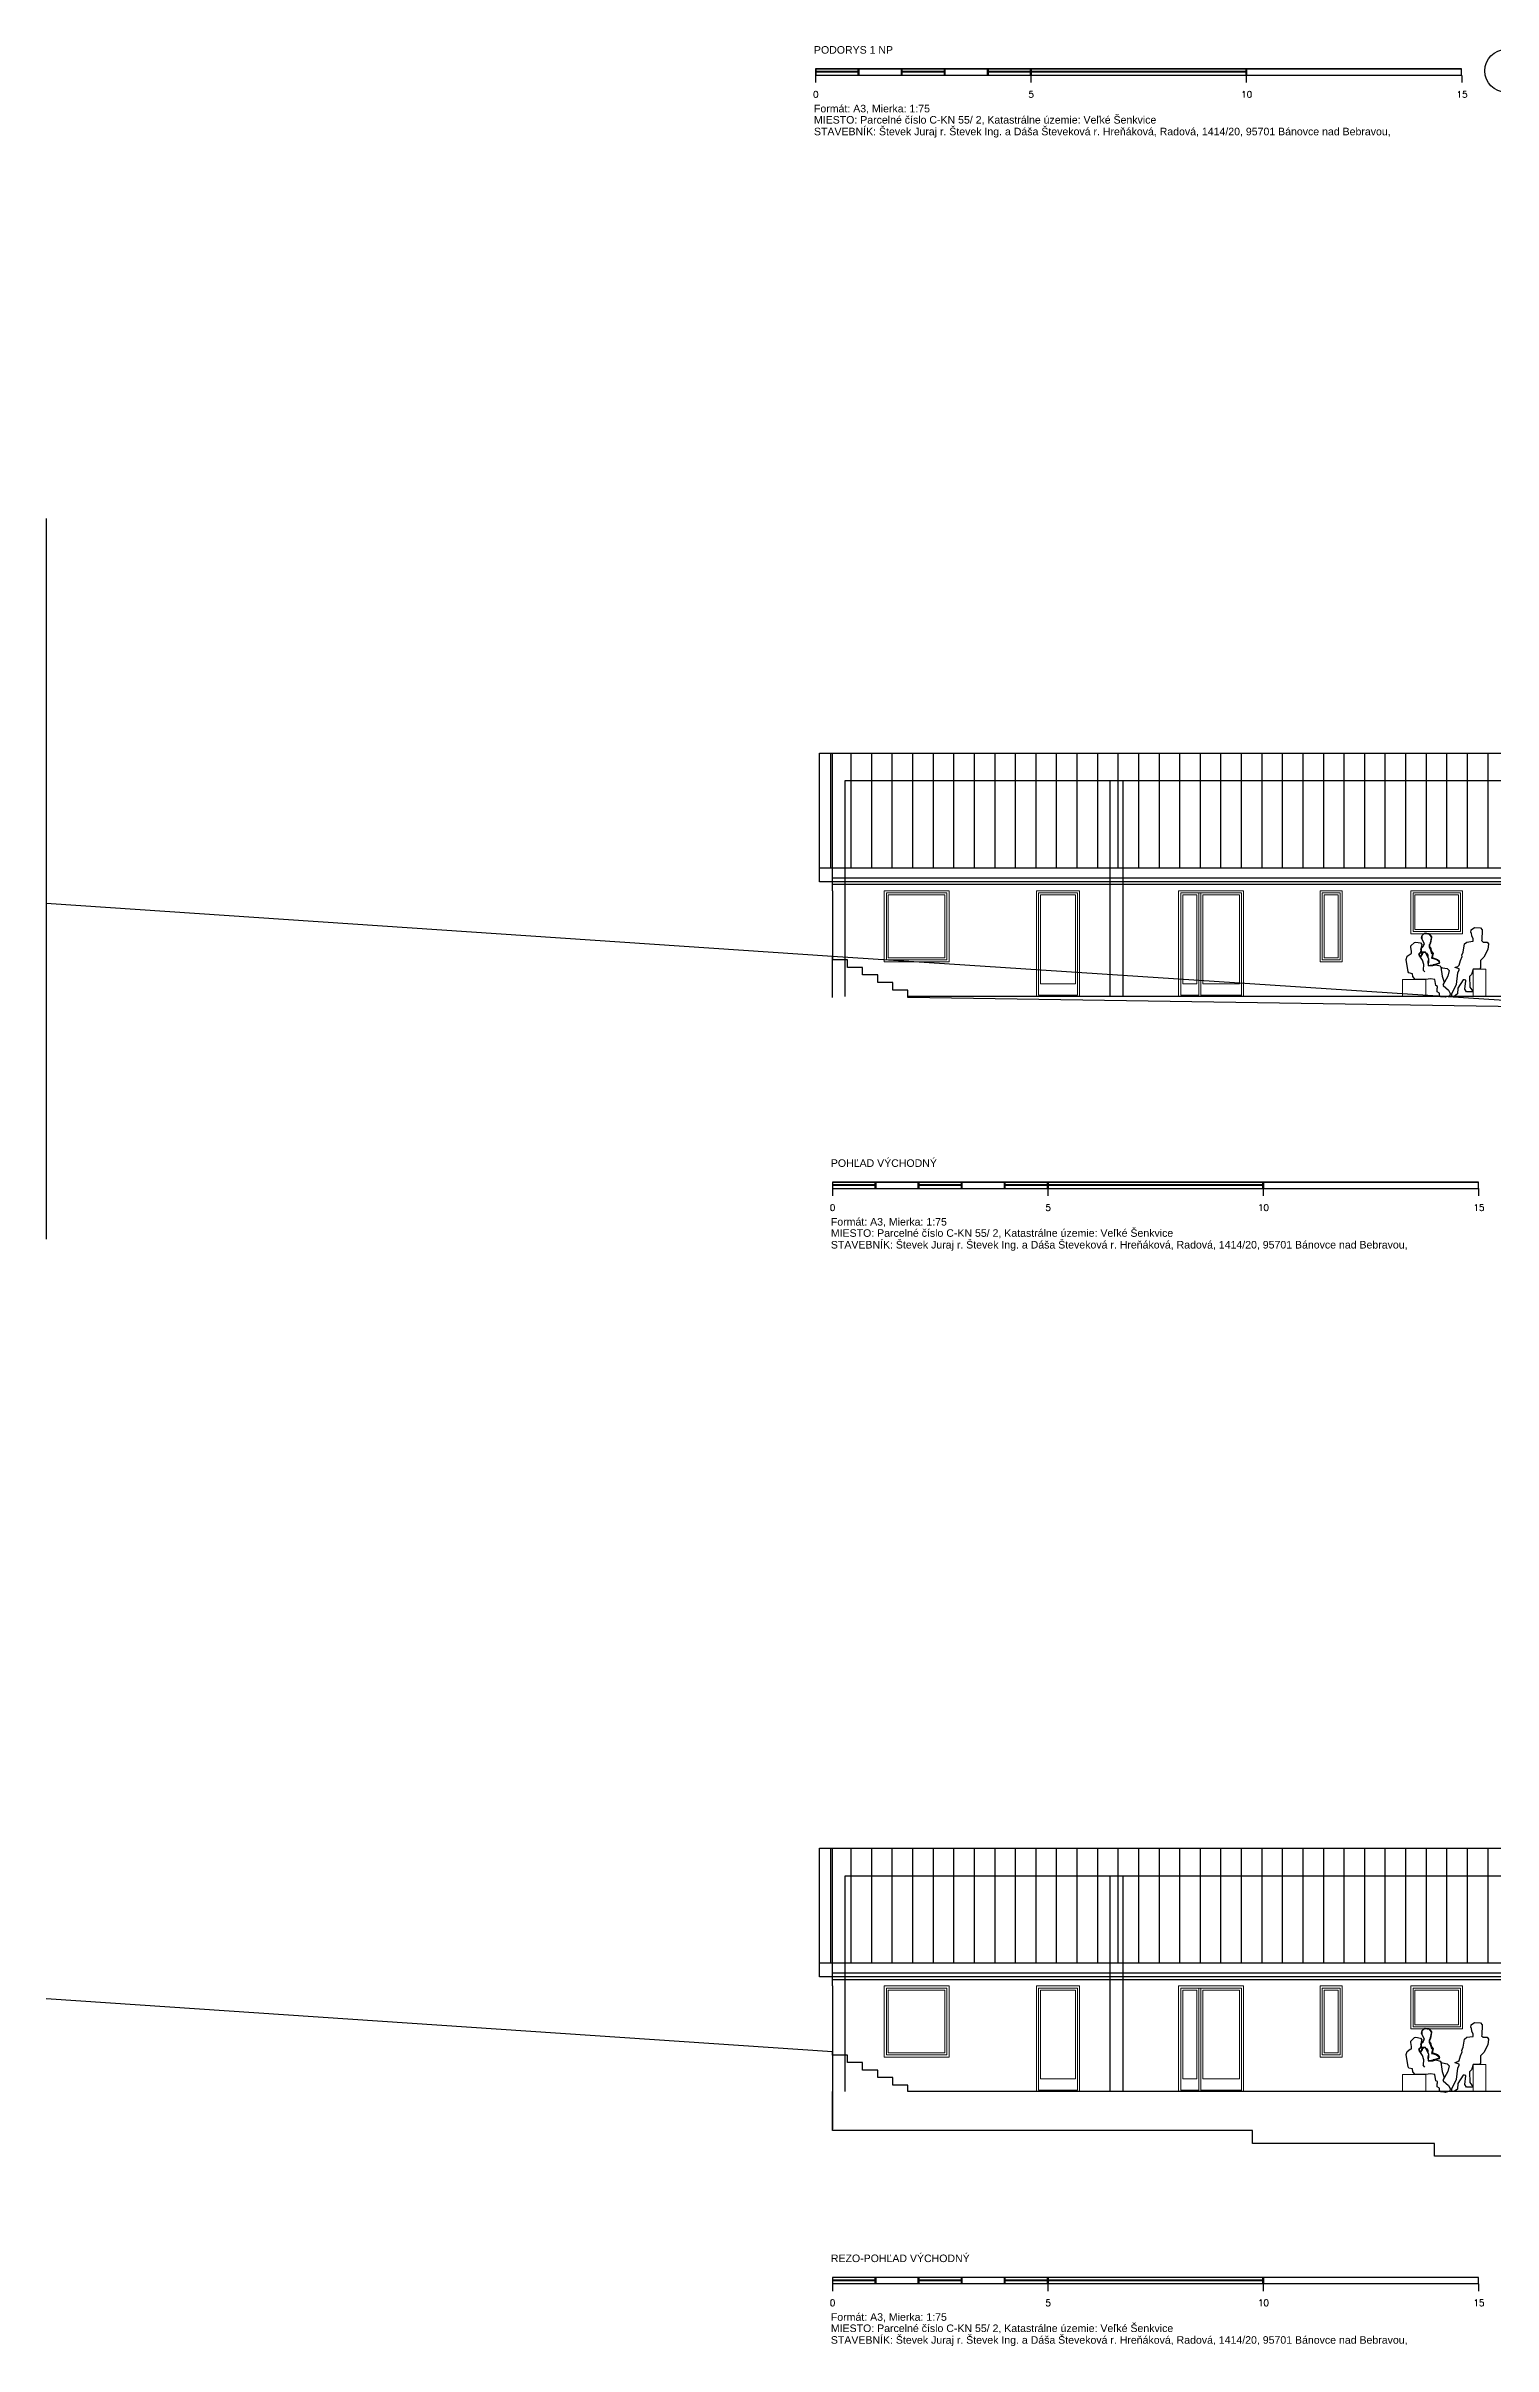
# Model space of a CAD drawing. Header units: millimetres. Extents: x 465413 to 965836, y 2516576 to 3795663.
# Drawn here: x 842391 to 875940, y 2731809 to 2785137 of the extents above; entities that cross this region are included whole.
import ezdxf
from ezdxf.enums import TextEntityAlignment as Align
from ezdxf.lldxf.tags import DXFTag

# ---------------------------------------------------------------- set-up
doc = ezdxf.new("R2010")
doc.units = ezdxf.units.MM
for name, color, linetype in [('DIM_100', 64, 'Continuous'), ('LAYER_1', 7, 'Continuous'), ('MUR-POH', 64, 'Continuous'), ('MUR_POH', 64, 'Continuous'), ('MUR_REZ', 3, 'Continuous'), ('PLO_LIN', 6, 'Continuous'), ('TER_POH', 1, 'Continuous'), ('TXT_50_MIESTN', 7, 'Continuous')]:
    doc.layers.add(name, color=color, linetype=linetype)
doc.layers.add('Srafy', color=8, linetype='Continuous', lineweight=5)
doc.styles.add('ARIAL', font='arial.ttf', dxfattribs={"height": 250})
doc.styles.add('SIMPLEX', font='SIMPLEX.SHX', dxfattribs={"width": 0.7})
tags = doc.linetypes.add('DASHED', pattern=[0.75, 0.5, -0.25]).pattern_tags.tags
tags[6:7] = [DXFTag(74, 4), DXFTag(75, 0), DXFTag(340, '0'), DXFTag(46, 1.0), DXFTag(50, 0.0), DXFTag(44, 0.0), DXFTag(45, 0.0)]
tags[4:5] = [DXFTag(74, 4), DXFTag(75, 0), DXFTag(340, '0'), DXFTag(46, 1.0), DXFTag(50, 0.0), DXFTag(44, 0.0), DXFTag(45, 0.0)]

msp = doc.modelspace()

# ---------------------------------------------------------------- hatches: boundary and pattern name
at = {"layer": 'MUR_POH', "linetype": 'ByBlock', "ltscale": 250}
h = msp.add_hatch(dxfattribs=at)
h.set_pattern_fill('ANSI31', color=8, scale=150, angle=45, style=0)
h.paths.add_polyline_path([(878796.8, 2766075.7), (860324.3, 2766075.7), (860324.3, 2768742.9), (880147.1, 2768742.9), (880147.1, 2767175.4)])
h.paths.add_polyline_path([(880447.1, 2767419.8), (880447.1, 2768742.9), (882071.8, 2768742.9)])
h.paths.add_polyline_path([(885346.8, 2766090.6), (882071.8, 2768742.9), (885346.8, 2768742.9)])
h = msp.add_hatch(dxfattribs=at)
h.set_pattern_fill('ANSI31', color=8, scale=150, angle=45, style=0)
h.set_pattern_definition([(90, (0, -25393.47), (-476.25, 3e-14), [])])
h.paths.add_polyline_path([(878796.8, 2740682.2), (860324.3, 2740682.2), (860324.3, 2743349.4), (880147.1, 2743349.4), (880147.1, 2741782)])
h.paths.add_polyline_path([(880447.1, 2742026.3), (880447.1, 2743349.4), (882071.8, 2743349.4)])
h.paths.add_polyline_path([(885346.8, 2740697.1), (882071.8, 2743349.4), (885346.8, 2743349.4)])

# ---------------------------------------------------------------- linework, layer by layer
for points in [[(874364.3, 2764564.9), (874456.1, 2764545.8), (874513.4, 2764469.4), (874490.5, 2764343.3), (874467.5, 2764286), (874456.1, 2764247.8), (874490.5, 2764179), (874513.4, 2764098.7), (874547.8, 2764091.1), (874513.4, 2763987.9), (874563.1, 2763976.5), (874631.9, 2763953.6), (874697, 2763896.2), (874693.1, 2763873.3), (874544, 2763827.5), (874479, 2763816), (874440.8, 2763812.2), (874436.9, 2763900.1), (874448.4, 2763968.8), (874421.6, 2764026.2), (874394.9, 2764072), (874375.8, 2764125.5), (874295.5, 2764125.5), (874295.5, 2764064.4), (874245.7, 2764022.3), (874222.8, 2764091.1), (874261, 2764114), (874276.3, 2764163.7), (874268.7, 2764205.7), (874318.4, 2764255.4), (874352.8, 2764320.4), (874306.9, 2764404.4), (874284, 2764457.9), (874295.5, 2764515.2), (874341.3, 2764561.1)], [(874364.3, 2739171.4), (874456.1, 2739152.3), (874513.4, 2739075.9), (874490.5, 2738949.8), (874467.5, 2738892.5), (874456.1, 2738854.3), (874490.5, 2738785.5), (874513.4, 2738705.3), (874547.8, 2738697.6), (874513.4, 2738594.5), (874563.1, 2738583), (874631.9, 2738560.1), (874697, 2738502.8), (874693.1, 2738479.9), (874544, 2738434), (874479, 2738422.5), (874440.8, 2738418.7), (874436.9, 2738506.6), (874448.4, 2738575.4), (874421.6, 2738632.7), (874394.9, 2738678.5), (874375.8, 2738732), (874295.5, 2738732), (874295.5, 2738670.9), (874245.7, 2738628.9), (874222.8, 2738697.6), (874261, 2738720.6), (874276.3, 2738770.2), (874268.7, 2738812.3), (874318.4, 2738861.9), (874352.8, 2738926.9), (874306.9, 2739010.9), (874284, 2739064.4), (874295.5, 2739121.7), (874341.3, 2739167.6)]]:
    msp.add_lwpolyline(points, close=True)
at = {"layer": 'LAYER_1', "color": 1}
for p, q in [((874293.7, 2764422), (874301.1, 2764510.7)), ((874301.1, 2764510.7), (874363.9, 2764573.5)), ((874363.9, 2764573.5), (874452.6, 2764562.4)), ((874452.6, 2764562.4), (874515.5, 2764484.8)), ((874308.5, 2763941.6), (874227.4, 2764054.6)), ((874275.3, 2764218.7), (874338.1, 2764288.9)), ((874345.5, 2764333.3), (874293.7, 2764422)), ((874338.1, 2764288.9), (874345.5, 2764333.3)), ((874478.5, 2764314.8), (874460, 2764296.3)), ((874460, 2764296.3), (874460, 2764263.1)), ((874460, 2764263.1), (874497, 2764207.6)), ((874515.5, 2764484.8), (874478.5, 2764314.8)), ((874497, 2764207.6), (874504.4, 2764155.9)), ((874504.4, 2764155.9), (874548.7, 2764093.1)), ((874548.7, 2764093.1), (874530.2, 2764004.4)), ((874530.2, 2764004.4), (874655.9, 2763960)), ((874334.7, 2763840.2), (874308.5, 2763941.6)), ((874358.9, 2763666.8), (874322, 2763711.2)), ((874327.2, 2763712.5), (874334.6, 2763845.5)), ((874637.4, 2763845.5), (874548.7, 2763834.4)), ((874548.7, 2763834.4), (874554.3, 2763821.5)), ((874692.8, 2763864), (874637.4, 2763845.5)), ((874655.9, 2763960), (874692.8, 2763923.1)), ((874692.8, 2763923.1), (874692.8, 2763864)), ((874720.8, 2763774.8), (874770.4, 2763764.2)), ((874770.4, 2763764.2), (874877.6, 2763745.7)), ((874896.1, 2763568.3), (874776, 2763361.5)), ((874877.6, 2763745.7), (874922, 2763701.4)), ((874922, 2763701.4), (874896.1, 2763568.3)), ((874293.7, 2739028.5), (874301.1, 2739117.2)), ((874345.5, 2738939.8), (874293.7, 2739028.5)), ((874301.1, 2739117.2), (874363.9, 2739180)), ((874338.1, 2738895.5), (874345.5, 2738939.8)), ((874363.9, 2739180), (874452.6, 2739168.9)), ((874452.6, 2739168.9), (874515.5, 2739091.3)), ((874478.5, 2738921.3), (874460, 2738902.8)), ((874515.5, 2739091.3), (874478.5, 2738921.3)), ((874308.5, 2738548.1), (874227.4, 2738661.2)), ((874275.3, 2738825.2), (874338.1, 2738895.5)), ((874334.7, 2738446.8), (874308.5, 2738548.1)), ((874327.2, 2738319), (874334.6, 2738452)), ((874460, 2738902.8), (874460, 2738869.6)), ((874460, 2738869.6), (874497, 2738814.2)), ((874497, 2738814.2), (874504.4, 2738762.4)), ((874504.4, 2738762.4), (874548.7, 2738699.6)), ((874548.7, 2738699.6), (874530.2, 2738610.9)), ((874530.2, 2738610.9), (874655.9, 2738566.6)), ((874637.4, 2738452), (874548.7, 2738440.9)), ((874548.7, 2738440.9), (874554.3, 2738428)), ((874692.8, 2738470.5), (874637.4, 2738452)), ((874655.9, 2738566.6), (874692.8, 2738529.6)), ((874692.8, 2738529.6), (874692.8, 2738470.5)), ((874720.8, 2738381.4), (874770.4, 2738370.7)), ((874358.9, 2738273.4), (874322, 2738317.7)), ((874770.4, 2738370.7), (874877.6, 2738352.2)), ((874896.1, 2738174.9), (874776, 2737968)), ((874877.6, 2738352.2), (874922, 2738307.9)), ((874922, 2738307.9), (874896.1, 2738174.9))]:
    msp.add_line(p, q, dxfattribs=at)
for points in [[(875689.5, 2764645.2), (875677.6, 2764407.2), (875669.6, 2764395.3), (875709.3, 2764359.6), (875804.5, 2764359.6), (875832.3, 2764319.9), (875820.4, 2764189), (875725.2, 2764006.5), (875649.8, 2763931.1), (875649.8, 2763760.6), (875630, 2763728.8), (875479.2, 2763728.8), (875439.6, 2763605.9), (875392, 2763558.3), (875403.9, 2763312.3), (875451.5, 2763252.8), (875471.3, 2763237), (875471.3, 2763205.2), (875328.5, 2763205.2), (875288.8, 2763264.7), (875308.7, 2763463.1), (875308.7, 2763475), (875280.9, 2763482.9), (875249.2, 2763482.9), (875126.2, 2763292.5), (875118.3, 2763157.6), (875042.9, 2763102.1), (874983.4, 2763102.1), (874983.4, 2763169.5), (875090.5, 2763379.8), (875126.2, 2763645.5), (875154, 2763713), (875154, 2763740.7), (875058.8, 2763768.5), (875058.8, 2763776.4), (875126.2, 2763796.3), (875154, 2763824), (875185.7, 2763931.1), (875221.4, 2764026.4), (875213.5, 2764054.1), (875249.2, 2764129.5), (875280.9, 2764319.9), (875336.4, 2764359.6), (875471.3, 2764379.4), (875479.2, 2764379.4), (875479.2, 2764434.9), (875451.5, 2764502.4), (875439.6, 2764569.8), (875423.7, 2764585.7), (875431.6, 2764645.2), (875507, 2764700.7), (875649.8, 2764692.8), (875689.5, 2764645.2)], [(874254.6, 2764034.5), (874282.4, 2764034.5), (874290.3, 2764094), (874349.8, 2764129.7), (874397.4, 2764101.9), (874425.2, 2764054.3), (874425.2, 2763998.8), (874445, 2763971), (874445, 2763903.6), (874433.1, 2763844.1), (874433.1, 2763816.3), (874548.2, 2763816.3), (874615.6, 2763836.1), (874710.8, 2763808.4), (874730.6, 2763780.6), (874758.4, 2763570.4), (874806, 2763427.6), (874786.2, 2763380), (874786.2, 2763352.2), (874909.1, 2763245.1), (874948.8, 2763169.7), (874940.9, 2763114.2), (874833.8, 2763082.4), (874758.4, 2763094.3), (874730.6, 2763094.3), (874702.9, 2763122.1), (874702.9, 2763177.6), (874643.4, 2763209.4), (874643.4, 2763284.8), (874655.3, 2763304.6), (874655.3, 2763332.3), (874615.6, 2763352.2), (874587.8, 2763495), (874492.6, 2763510.9), (874385.5, 2763495), (874131.6, 2763495), (874084, 2763558.5), (874072.1, 2763625.9), (873988.8, 2763645.7), (873969, 2763673.5), (873929.3, 2763959.1), (873949.2, 2764034.5), (874016.6, 2764082.1), (874052.3, 2764094), (874052.3, 2764149.5), (874036.4, 2764236.8), (874036.4, 2764272.5), (874119.7, 2764351.8), (874147.5, 2764359.8), (874262.5, 2764339.9), (874290.3, 2764304.2)], [(874226.8, 2764094), (874226.8, 2764054.3)], [(874290.3, 2764304.2), (874274.4, 2764244.7), (874274.4, 2764121.7)], [(874254.6, 2738641), (874282.4, 2738641), (874290.3, 2738700.5), (874349.8, 2738736.2), (874397.4, 2738708.4), (874425.2, 2738660.8), (874425.2, 2738605.3), (874445, 2738577.5), (874445, 2738510.1), (874433.1, 2738450.6), (874433.1, 2738422.8), (874548.2, 2738422.8), (874615.6, 2738442.7), (874710.8, 2738414.9), (874730.6, 2738387.1), (874758.4, 2738176.9), (874806, 2738034.1), (874786.2, 2737986.5), (874786.2, 2737958.7), (874909.1, 2737851.6), (874948.8, 2737776.2), (874940.9, 2737720.7), (874833.8, 2737689), (874758.4, 2737700.9), (874730.6, 2737700.9), (874702.9, 2737728.6), (874702.9, 2737784.2), (874643.4, 2737815.9), (874643.4, 2737891.3), (874655.3, 2737911.1), (874655.3, 2737938.9), (874615.6, 2737958.7), (874587.8, 2738101.5), (874492.6, 2738117.4), (874385.5, 2738101.5), (874131.6, 2738101.5), (874084, 2738165), (874072.1, 2738232.4), (873988.8, 2738252.3), (873969, 2738280), (873929.3, 2738565.6), (873949.2, 2738641), (874016.6, 2738688.6), (874052.3, 2738700.5), (874052.3, 2738756), (874036.4, 2738843.3), (874036.4, 2738879), (874119.7, 2738958.3), (874147.5, 2738966.3), (874262.5, 2738946.4), (874290.3, 2738910.7)], [(875689.5, 2739251.7), (875677.6, 2739013.7), (875669.6, 2739001.8), (875709.3, 2738966.1), (875804.5, 2738966.1), (875832.3, 2738926.4), (875820.4, 2738795.5), (875725.2, 2738613), (875649.8, 2738537.7), (875649.8, 2738367.1), (875630, 2738335.4), (875479.2, 2738335.4), (875439.6, 2738212.4), (875392, 2738164.8), (875403.9, 2737918.9), (875451.5, 2737859.3), (875471.3, 2737843.5), (875471.3, 2737811.8), (875328.5, 2737811.8), (875288.8, 2737871.3), (875308.7, 2738069.6), (875308.7, 2738081.5), (875280.9, 2738089.4), (875249.2, 2738089.4), (875126.2, 2737899), (875118.3, 2737764.2), (875042.9, 2737708.6), (874983.4, 2737708.6), (874983.4, 2737776.1), (875090.5, 2737986.3), (875126.2, 2738252.1), (875154, 2738319.5), (875154, 2738347.3), (875058.8, 2738375), (875058.8, 2738383), (875126.2, 2738402.8), (875154, 2738430.6), (875185.7, 2738537.7), (875221.4, 2738632.9), (875213.5, 2738660.6), (875249.2, 2738736), (875280.9, 2738926.4), (875336.4, 2738966.1), (875471.3, 2738985.9), (875479.2, 2738985.9), (875479.2, 2739041.5), (875451.5, 2739108.9), (875439.6, 2739176.3), (875423.7, 2739192.2), (875431.6, 2739251.7), (875507, 2739307.2), (875649.8, 2739299.3), (875689.5, 2739251.7)], [(874226.8, 2738700.5), (874226.8, 2738660.8)], [(874290.3, 2738910.7), (874274.4, 2738851.2), (874274.4, 2738728.3)]]:
    msp.add_lwpolyline(points, dxfattribs=at)
at = {"layer": 'MUR-POH', "flags": 128}
for points in [[(865220.3, 2784603.8), (860230.9, 2784603.8), (860230.9, 2784461.1), (865220.3, 2784461.1), (865220.3, 2784603.8), (865220.3, 2784603.8)], [(861224.5, 2784603.8), (860230.9, 2784603.8), (860230.9, 2784547.9), (861224.5, 2784547.9), (861224.5, 2784603.8), (861224.5, 2784603.8)], [(861224.5, 2784542.6), (860230.9, 2784542.6), (860230.9, 2784537.7), (861224.5, 2784537.7), (861224.5, 2784542.6), (861224.5, 2784542.6)], [(861224.5, 2784532.4), (860230.9, 2784532.4), (860230.9, 2784461.1), (861224.5, 2784461.1), (861224.5, 2784532.4), (861224.5, 2784532.4)], [(860230.9, 2784455.8), (860230.9, 2784286.7)], [(860230.9, 2784455.8), (860230.9, 2784286.7)], [(860236.1, 2784461.1), (865220.3, 2784461.1), (865220.3, 2784598.5), (860236.1, 2784598.5), (860236.1, 2784461.1), (860236.1, 2784461.1)], [(860236.1, 2784547.9), (861224.5, 2784547.9), (861224.5, 2784598.5), (860236.1, 2784598.5), (860236.1, 2784547.9), (860236.1, 2784547.9)], [(860236.1, 2784537.7), (861224.5, 2784537.7), (861224.5, 2784537.3), (860236.1, 2784537.3), (860236.1, 2784537.7), (860236.1, 2784537.7)], [(860236.1, 2784461.1), (861224.5, 2784461.1), (861224.5, 2784527.1), (860236.1, 2784527.1), (860236.1, 2784461.1), (860236.1, 2784461.1)], [(862223.5, 2784603.8), (861229.8, 2784603.8), (861229.8, 2784461.1), (862223.5, 2784461.1), (862223.5, 2784603.8), (862223.5, 2784603.8)], [(861235.1, 2784461.1), (862223.5, 2784461.1), (862223.5, 2784598.5), (861235.1, 2784598.5), (861235.1, 2784461.1), (861235.1, 2784461.1)], [(863222.4, 2784603.8), (862228.7, 2784603.8), (862228.7, 2784547.9), (863222.4, 2784547.9), (863222.4, 2784603.8), (863222.4, 2784603.8)], [(863222.4, 2784542.6), (862228.7, 2784542.6), (862228.7, 2784537.7), (863222.4, 2784537.7), (863222.4, 2784542.6), (863222.4, 2784542.6)], [(863222.4, 2784532.4), (862228.7, 2784532.4), (862228.7, 2784461.1), (863222.4, 2784461.1), (863222.4, 2784532.4), (863222.4, 2784532.4)], [(862234, 2784547.9), (863222.4, 2784547.9), (863222.4, 2784598.5), (862234, 2784598.5), (862234, 2784547.9), (862234, 2784547.9)], [(862234, 2784537.7), (863222.4, 2784537.7), (863222.4, 2784537.3), (862234, 2784537.3), (862234, 2784537.7), (862234, 2784537.7)], [(862234, 2784461.1), (863222.4, 2784461.1), (863222.4, 2784527.1), (862234, 2784527.1), (862234, 2784461.1), (862234, 2784461.1)], [(864221.3, 2784603.8), (863227.7, 2784603.8), (863227.7, 2784461.1), (864221.3, 2784461.1), (864221.3, 2784603.8), (864221.3, 2784603.8)], [(863233, 2784461.1), (864221.3, 2784461.1), (864221.3, 2784598.5), (863233, 2784598.5), (863233, 2784461.1), (863233, 2784461.1)], [(865220.3, 2784603.8), (864226.6, 2784603.8), (864226.6, 2784547.9), (865220.3, 2784547.9), (865220.3, 2784603.8), (865220.3, 2784603.8)], [(865220.3, 2784542.6), (864226.6, 2784542.6), (864226.6, 2784537.7), (865220.3, 2784537.7), (865220.3, 2784542.6), (865220.3, 2784542.6)], [(865220.3, 2784532.4), (864226.6, 2784532.4), (864226.6, 2784461.1), (865220.3, 2784461.1), (865220.3, 2784532.4), (865220.3, 2784532.4)], [(864231.9, 2784547.9), (865220.3, 2784547.9), (865220.3, 2784598.5), (864231.9, 2784598.5), (864231.9, 2784547.9), (864231.9, 2784547.9)], [(864231.9, 2784537.7), (865220.3, 2784537.7), (865220.3, 2784537.3), (864231.9, 2784537.3), (864231.9, 2784537.7), (864231.9, 2784537.7)], [(864231.9, 2784461.1), (865220.3, 2784461.1), (865220.3, 2784527.1), (864231.9, 2784527.1), (864231.9, 2784461.1), (864231.9, 2784461.1)], [(870215, 2784603.8), (865225.6, 2784603.8), (865225.6, 2784547.9), (870215, 2784547.9), (870215, 2784603.8), (870215, 2784603.8)], [(870215, 2784542.6), (865225.6, 2784542.6), (865225.6, 2784537.7), (870215, 2784537.7), (870215, 2784542.6), (870215, 2784542.6)], [(870215, 2784532.4), (865225.6, 2784532.4), (865225.6, 2784461.1), (870215, 2784461.1), (870215, 2784532.4), (870215, 2784532.4)], [(865225.6, 2784455.8), (865225.6, 2784286.7)], [(865225.6, 2784455.8), (865225.6, 2784286.7)], [(865230.9, 2784547.9), (870215, 2784547.9), (870215, 2784598.5), (865230.9, 2784598.5), (865230.9, 2784547.9), (865230.9, 2784547.9)], [(865230.9, 2784537.7), (870215, 2784537.7), (870215, 2784537.3), (865230.9, 2784537.3), (865230.9, 2784537.7), (865230.9, 2784537.7)], [(865230.9, 2784461.1), (870215, 2784461.1), (870215, 2784527.1), (865230.9, 2784527.1), (865230.9, 2784461.1), (865230.9, 2784461.1)], [(875209.7, 2784603.8), (870220.3, 2784603.8), (870220.3, 2784461.1), (875209.7, 2784461.1), (875209.7, 2784603.8), (875209.7, 2784603.8)], [(870220.3, 2784455.8), (870220.3, 2784286.7)], [(870225.6, 2784461.1), (875209.7, 2784461.1), (875209.7, 2784598.5), (870225.6, 2784598.5), (870225.6, 2784461.1), (870225.6, 2784461.1)], [(875215, 2784455.8), (875215, 2784286.7)], [(865612.2, 2758792.5), (860622.8, 2758792.5), (860622.8, 2758649.9), (865612.2, 2758649.9), (865612.2, 2758792.5), (865612.2, 2758792.5)], [(861616.5, 2758792.5), (860622.8, 2758792.5), (860622.8, 2758736.7), (861616.5, 2758736.7), (861616.5, 2758792.5), (861616.5, 2758792.5)], [(861616.5, 2758731.4), (860622.8, 2758731.4), (860622.8, 2758726.5), (861616.5, 2758726.5), (861616.5, 2758731.4), (861616.5, 2758731.4)], [(861616.5, 2758721.2), (860622.8, 2758721.2), (860622.8, 2758649.9), (861616.5, 2758649.9), (861616.5, 2758721.2), (861616.5, 2758721.2)], [(860622.8, 2758644.6), (860622.8, 2758475.5)], [(860622.8, 2758644.6), (860622.8, 2758475.5)], [(860628.1, 2758649.9), (865612.2, 2758649.9), (865612.2, 2758787.3), (860628.1, 2758787.3), (860628.1, 2758649.9), (860628.1, 2758649.9)], [(860628.1, 2758736.7), (861616.5, 2758736.7), (861616.5, 2758787.3), (860628.1, 2758787.3), (860628.1, 2758736.7), (860628.1, 2758736.7)], [(860628.1, 2758726.5), (861616.5, 2758726.5), (861616.5, 2758726.1), (860628.1, 2758726.1), (860628.1, 2758726.5), (860628.1, 2758726.5)], [(860628.1, 2758649.9), (861616.5, 2758649.9), (861616.5, 2758715.9), (860628.1, 2758715.9), (860628.1, 2758649.9), (860628.1, 2758649.9)], [(862615.4, 2758792.5), (861621.8, 2758792.5), (861621.8, 2758649.9), (862615.4, 2758649.9), (862615.4, 2758792.5), (862615.4, 2758792.5)], [(861627, 2758649.9), (862615.4, 2758649.9), (862615.4, 2758787.3), (861627, 2758787.3), (861627, 2758649.9), (861627, 2758649.9)], [(863614.4, 2758792.5), (862620.7, 2758792.5), (862620.7, 2758736.7), (863614.4, 2758736.7), (863614.4, 2758792.5), (863614.4, 2758792.5)], [(863614.4, 2758731.4), (862620.7, 2758731.4), (862620.7, 2758726.5), (863614.4, 2758726.5), (863614.4, 2758731.4), (863614.4, 2758731.4)], [(863614.4, 2758721.2), (862620.7, 2758721.2), (862620.7, 2758649.9), (863614.4, 2758649.9), (863614.4, 2758721.2), (863614.4, 2758721.2)], [(862626, 2758736.7), (863614.4, 2758736.7), (863614.4, 2758787.3), (862626, 2758787.3), (862626, 2758736.7), (862626, 2758736.7)], [(862626, 2758726.5), (863614.4, 2758726.5), (863614.4, 2758726.1), (862626, 2758726.1), (862626, 2758726.5), (862626, 2758726.5)], [(862626, 2758649.9), (863614.4, 2758649.9), (863614.4, 2758715.9), (862626, 2758715.9), (862626, 2758649.9), (862626, 2758649.9)], [(864613.3, 2758792.5), (863619.6, 2758792.5), (863619.6, 2758649.9), (864613.3, 2758649.9), (864613.3, 2758792.5), (864613.3, 2758792.5)], [(863624.9, 2758649.9), (864613.3, 2758649.9), (864613.3, 2758787.3), (863624.9, 2758787.3), (863624.9, 2758649.9), (863624.9, 2758649.9)], [(865612.2, 2758792.5), (864618.6, 2758792.5), (864618.6, 2758736.7), (865612.2, 2758736.7), (865612.2, 2758792.5), (865612.2, 2758792.5)], [(865612.2, 2758731.4), (864618.6, 2758731.4), (864618.6, 2758726.5), (865612.2, 2758726.5), (865612.2, 2758731.4), (865612.2, 2758731.4)], [(865612.2, 2758721.2), (864618.6, 2758721.2), (864618.6, 2758649.9), (865612.2, 2758649.9), (865612.2, 2758721.2), (865612.2, 2758721.2)], [(864623.9, 2758736.7), (865612.2, 2758736.7), (865612.2, 2758787.3), (864623.9, 2758787.3), (864623.9, 2758736.7), (864623.9, 2758736.7)], [(864623.9, 2758726.5), (865612.2, 2758726.5), (865612.2, 2758726.1), (864623.9, 2758726.1), (864623.9, 2758726.5), (864623.9, 2758726.5)], [(864623.9, 2758649.9), (865612.2, 2758649.9), (865612.2, 2758715.9), (864623.9, 2758715.9), (864623.9, 2758649.9), (864623.9, 2758649.9)], [(870607, 2758792.5), (865617.5, 2758792.5), (865617.5, 2758736.7), (870607, 2758736.7), (870607, 2758792.5), (870607, 2758792.5)], [(870607, 2758731.4), (865617.5, 2758731.4), (865617.5, 2758726.5), (870607, 2758726.5), (870607, 2758731.4), (870607, 2758731.4)], [(870607, 2758721.2), (865617.5, 2758721.2), (865617.5, 2758649.9), (870607, 2758649.9), (870607, 2758721.2), (870607, 2758721.2)], [(865617.5, 2758644.6), (865617.5, 2758475.5)], [(865617.5, 2758644.6), (865617.5, 2758475.5)], [(865622.8, 2758736.7), (870607, 2758736.7), (870607, 2758787.3), (865622.8, 2758787.3), (865622.8, 2758736.7), (865622.8, 2758736.7)], [(865622.8, 2758726.5), (870607, 2758726.5), (870607, 2758726.1), (865622.8, 2758726.1), (865622.8, 2758726.5), (865622.8, 2758726.5)], [(865622.8, 2758649.9), (870607, 2758649.9), (870607, 2758715.9), (865622.8, 2758715.9), (865622.8, 2758649.9), (865622.8, 2758649.9)], [(875601.7, 2758792.5), (870612.2, 2758792.5), (870612.2, 2758649.9), (875601.7, 2758649.9), (875601.7, 2758792.5), (875601.7, 2758792.5)], [(870612.2, 2758644.6), (870612.2, 2758475.5)], [(870617.5, 2758649.9), (875601.7, 2758649.9), (875601.7, 2758787.3), (870617.5, 2758787.3), (870617.5, 2758649.9), (870617.5, 2758649.9)], [(875607, 2758644.6), (875607, 2758475.5)], [(865612.2, 2733399.1), (860622.8, 2733399.1), (860622.8, 2733256.4), (865612.2, 2733256.4), (865612.2, 2733399.1), (865612.2, 2733399.1)], [(861616.5, 2733399.1), (860622.8, 2733399.1), (860622.8, 2733343.2), (861616.5, 2733343.2), (861616.5, 2733399.1), (861616.5, 2733399.1)], [(861616.5, 2733337.9), (860622.8, 2733337.9), (860622.8, 2733333), (861616.5, 2733333), (861616.5, 2733337.9), (861616.5, 2733337.9)], [(861616.5, 2733327.7), (860622.8, 2733327.7), (860622.8, 2733256.4), (861616.5, 2733256.4), (861616.5, 2733327.7), (861616.5, 2733327.7)], [(860622.8, 2733251.1), (860622.8, 2733082)], [(860622.8, 2733251.1), (860622.8, 2733082)], [(860628.1, 2733256.4), (865612.2, 2733256.4), (865612.2, 2733393.8), (860628.1, 2733393.8), (860628.1, 2733256.4), (860628.1, 2733256.4)], [(860628.1, 2733343.2), (861616.5, 2733343.2), (861616.5, 2733393.8), (860628.1, 2733393.8), (860628.1, 2733343.2), (860628.1, 2733343.2)], [(860628.1, 2733333), (861616.5, 2733333), (861616.5, 2733332.7), (860628.1, 2733332.7), (860628.1, 2733333), (860628.1, 2733333)], [(860628.1, 2733256.4), (861616.5, 2733256.4), (861616.5, 2733322.4), (860628.1, 2733322.4), (860628.1, 2733256.4), (860628.1, 2733256.4)], [(862615.4, 2733399.1), (861621.8, 2733399.1), (861621.8, 2733256.4), (862615.4, 2733256.4), (862615.4, 2733399.1), (862615.4, 2733399.1)], [(861627, 2733256.4), (862615.4, 2733256.4), (862615.4, 2733393.8), (861627, 2733393.8), (861627, 2733256.4), (861627, 2733256.4)], [(863614.4, 2733399.1), (862620.7, 2733399.1), (862620.7, 2733343.2), (863614.4, 2733343.2), (863614.4, 2733399.1), (863614.4, 2733399.1)], [(863614.4, 2733337.9), (862620.7, 2733337.9), (862620.7, 2733333), (863614.4, 2733333), (863614.4, 2733337.9), (863614.4, 2733337.9)], [(863614.4, 2733327.7), (862620.7, 2733327.7), (862620.7, 2733256.4), (863614.4, 2733256.4), (863614.4, 2733327.7), (863614.4, 2733327.7)], [(862626, 2733343.2), (863614.4, 2733343.2), (863614.4, 2733393.8), (862626, 2733393.8), (862626, 2733343.2), (862626, 2733343.2)], [(862626, 2733333), (863614.4, 2733333), (863614.4, 2733332.7), (862626, 2733332.7), (862626, 2733333), (862626, 2733333)], [(862626, 2733256.4), (863614.4, 2733256.4), (863614.4, 2733322.4), (862626, 2733322.4), (862626, 2733256.4), (862626, 2733256.4)], [(864613.3, 2733399.1), (863619.6, 2733399.1), (863619.6, 2733256.4), (864613.3, 2733256.4), (864613.3, 2733399.1), (864613.3, 2733399.1)], [(863624.9, 2733256.4), (864613.3, 2733256.4), (864613.3, 2733393.8), (863624.9, 2733393.8), (863624.9, 2733256.4), (863624.9, 2733256.4)], [(865612.2, 2733399.1), (864618.6, 2733399.1), (864618.6, 2733343.2), (865612.2, 2733343.2), (865612.2, 2733399.1), (865612.2, 2733399.1)], [(865612.2, 2733337.9), (864618.6, 2733337.9), (864618.6, 2733333), (865612.2, 2733333), (865612.2, 2733337.9), (865612.2, 2733337.9)], [(865612.2, 2733327.7), (864618.6, 2733327.7), (864618.6, 2733256.4), (865612.2, 2733256.4), (865612.2, 2733327.7), (865612.2, 2733327.7)], [(864623.9, 2733343.2), (865612.2, 2733343.2), (865612.2, 2733393.8), (864623.9, 2733393.8), (864623.9, 2733343.2), (864623.9, 2733343.2)], [(864623.9, 2733333), (865612.2, 2733333), (865612.2, 2733332.7), (864623.9, 2733332.7), (864623.9, 2733333), (864623.9, 2733333)], [(864623.9, 2733256.4), (865612.2, 2733256.4), (865612.2, 2733322.4), (864623.9, 2733322.4), (864623.9, 2733256.4), (864623.9, 2733256.4)], [(870607, 2733399.1), (865617.5, 2733399.1), (865617.5, 2733343.2), (870607, 2733343.2), (870607, 2733399.1), (870607, 2733399.1)], [(870607, 2733337.9), (865617.5, 2733337.9), (865617.5, 2733333), (870607, 2733333), (870607, 2733337.9), (870607, 2733337.9)], [(870607, 2733327.7), (865617.5, 2733327.7), (865617.5, 2733256.4), (870607, 2733256.4), (870607, 2733327.7), (870607, 2733327.7)], [(865617.5, 2733251.1), (865617.5, 2733082)], [(865617.5, 2733251.1), (865617.5, 2733082)], [(865622.8, 2733343.2), (870607, 2733343.2), (870607, 2733393.8), (865622.8, 2733393.8), (865622.8, 2733343.2), (865622.8, 2733343.2)], [(865622.8, 2733333), (870607, 2733333), (870607, 2733332.7), (865622.8, 2733332.7), (865622.8, 2733333), (865622.8, 2733333)], [(865622.8, 2733256.4), (870607, 2733256.4), (870607, 2733322.4), (865622.8, 2733322.4), (865622.8, 2733256.4), (865622.8, 2733256.4)], [(875601.7, 2733399.1), (870612.2, 2733399.1), (870612.2, 2733256.4), (875601.7, 2733256.4), (875601.7, 2733399.1), (875601.7, 2733399.1)], [(870612.2, 2733251.1), (870612.2, 2733082)], [(870617.5, 2733256.4), (875601.7, 2733256.4), (875601.7, 2733393.8), (870617.5, 2733393.8), (870617.5, 2733256.4), (870617.5, 2733256.4)], [(875607, 2733251.1), (875607, 2733082)]]:
    msp.add_lwpolyline(points, dxfattribs=at)
at = {"layer": 'MUR-POH', "color": 1}
msp.add_lwpolyline([(842391.4, 2774180.8), (842391.4, 2757472.7)], dxfattribs=at)
at = {"layer": 'MUR_POH', "color": 8, "linetype": 'DASHED', "ltscale": 250}
for p, q in [((860624.3, 2765850.9), (878796.8, 2765850.9)), ((860624.3, 2765700.9), (879096.8, 2765700.9)), ((860624.3, 2740457.5), (878796.8, 2740457.5)), ((860624.3, 2740307.5), (879096.8, 2740307.5))]:
    msp.add_line(p, q, dxfattribs=at)
at = {"layer": 'MUR_POH', "color": 8, "linetype": 'DASHED', "ltscale": 250, "flags": 128}
for points in [[(860624.3, 2765550.5), (860624.3, 2768742.9)], [(884646.8, 2766014.1), (884646.8, 2768098.8), (860914.7, 2768098.8), (860914.7, 2763100.9)], [(867053.7, 2768098.8), (867053.7, 2763100.9)], [(867353.7, 2768098.8), (867353.7, 2763100.9)], [(885046.8, 2762424), (860624.3, 2764026)], [(860624.3, 2763075), (860624.3, 2763949)], [(860624.3, 2740157.1), (860624.3, 2743349.4)], [(884646.8, 2740620.6), (884646.8, 2742705.3), (860914.7, 2742705.3), (860914.7, 2737707.5)], [(867053.7, 2742705.3), (867053.7, 2737707.5)], [(867353.7, 2742705.3), (867353.7, 2737707.5)], [(860624.3, 2736807.5), (860624.3, 2737707.7)], [(870367.4, 2736807.5), (860624.3, 2736807.5)], [(874582.1, 2736507.5), (870367.4, 2736507.5), (870367.4, 2736807.5)], [(879096.8, 2736207.5), (879096.8, 2736207.5), (874582.1, 2736207.5), (874582.1, 2736507.5)]]:
    msp.add_lwpolyline(points, dxfattribs=at)
at = {"layer": 'MUR_POH', "color": 8, "linetype": 'ByBlock', "ltscale": 250, "flags": 128}
for points in [[(860624.3, 2765550.5), (860624.3, 2763949)], [(860624.3, 2740157.1), (860624.3, 2736833.2)]]:
    msp.add_lwpolyline(points, dxfattribs=at)
at = {"layer": 'MUR_REZ'}
for points in [[(860624.3, 2764026), (842391.4, 2765250.9)], [(879096.8, 2762821.6), (862374.3, 2763074), (862374.3, 2763249), (862024.3, 2763249), (862024.3, 2763424), (861674.3, 2763424), (861674.3, 2763599), (861324.3, 2763599), (861324.3, 2763774), (860974.3, 2763774), (860974.3, 2763949), (860624.3, 2763949), (860624.3, 2764026)], [(879096.8, 2762821.6), (879096.8, 2763100.9), (862374.3, 2763100.9)], [(860624.3, 2738632.5), (842391.4, 2739857.5)], [(862374.3, 2737707.5), (862374.3, 2737855.6), (862024.3, 2737855.6), (862024.3, 2738030.6), (861674.3, 2738030.6), (861674.3, 2738205.6), (861324.3, 2738205.6), (861324.3, 2738380.6), (860974.3, 2738380.6), (860974.3, 2738555.6), (860624.3, 2738555.6), (860624.3, 2738632.5)], [(879096.8, 2737707.5), (879096.8, 2737707.5), (862374.3, 2737707.5)]]:
    msp.add_lwpolyline(points, dxfattribs=at)
at = {"layer": 'PLO_LIN', "color": 252}
for points in [[(878796.8, 2765759.7), (860324.3, 2765759.7), (860324.3, 2768742.9), (880147.1, 2768742.9)], [(878796.8, 2766075.7), (860324.3, 2766075.7)], [(878796.8, 2740366.2), (860324.3, 2740366.2), (860324.3, 2743349.4), (880147.1, 2743349.4)], [(878796.8, 2740682.2), (860324.3, 2740682.2)]]:
    msp.add_lwpolyline(points, dxfattribs=at)
msp.add_lwpolyline([(878796.8, 2766075.7), (860324.3, 2766075.7), (860324.3, 2768742.9), (880147.1, 2768742.9), (880147.1, 2767175.4)], close=True, dxfattribs=at)
at = {"layer": 'Srafy', "flags": 128}
for points in [[(861824.3, 2765550.9), (861824.3, 2763900.9), (863329, 2763900.9), (863329, 2765550.9)], [(861824.3, 2763900.9), (861824.3, 2765550.9), (863329, 2765550.9), (863329, 2763900.9)], [(861874.3, 2765500.9), (861874.3, 2763950.9), (863279, 2763950.9), (863279, 2765500.9)], [(861919.3, 2765455.9), (861919.3, 2763995.9), (863234, 2763995.9), (863234, 2765455.9)], [(865353.7, 2765550.9), (865353.7, 2763100.9), (866353.7, 2763100.9), (866353.7, 2765550.9)], [(865403.7, 2765500.9), (865403.7, 2763130.9), (866303.7, 2763130.9), (866303.7, 2765500.9)], [(865448.7, 2765455.9), (865448.7, 2763395.9), (866258.7, 2763395.9), (866258.7, 2765455.9)], [(869115.7, 2765500.9), (869115.7, 2763130.9), (868700.1, 2763130.9), (868700.1, 2765500.9)], [(869070.7, 2765455.9), (869070.7, 2763395.9), (868745.1, 2763395.9), (868745.1, 2765455.9)], [(869165.7, 2765500.9), (869165.7, 2763130.9), (870104.9, 2763130.9), (870104.9, 2765500.9)], [(869210.7, 2765455.9), (869210.7, 2763395.9), (870059.9, 2763395.9), (870059.9, 2765455.9)], [(871929, 2765550.9), (871929, 2763900.9), (872444.6, 2763900.9), (872444.6, 2765550.9)], [(871929, 2763900.9), (871929, 2765550.9), (872444.6, 2765550.9), (872444.6, 2763900.9)], [(871979, 2765500.9), (871979, 2763950.9), (872394.6, 2763950.9), (872394.6, 2765500.9)], [(872024, 2765455.9), (872024, 2763995.9), (872349.6, 2763995.9), (872349.6, 2765455.9)], [(874036.1, 2764553.8), (874036.1, 2765550.9), (875236.1, 2765550.9), (875236.1, 2764553.8)], [(874036.1, 2765550.9), (874036.1, 2764553.8), (875236.1, 2764553.8), (875236.1, 2765550.9)], [(874086.1, 2765500.9), (874086.1, 2764603.8), (875186.1, 2764603.8), (875186.1, 2765500.9)], [(874131.1, 2765455.9), (874131.1, 2764648.8), (875141.1, 2764648.8), (875141.1, 2765455.9)], [(874385.5, 2763495), (874385.5, 2763100.9), (873842.5, 2763100.9), (873842.5, 2763495)], [(875479.2, 2763728.8), (875479.2, 2763100.9), (875770.6, 2763100.9), (875770.6, 2763728.8)], [(861824.3, 2740157.5), (861824.3, 2738507.5), (863329, 2738507.5), (863329, 2740157.5)], [(861824.3, 2738507.5), (861824.3, 2740157.5), (863329, 2740157.5), (863329, 2738507.5)], [(861874.3, 2740107.5), (861874.3, 2738557.5), (863279, 2738557.5), (863279, 2740107.5)], [(861919.3, 2740062.5), (861919.3, 2738602.5), (863234, 2738602.5), (863234, 2740062.5)], [(865353.7, 2740157.5), (865353.7, 2737707.5), (866353.7, 2737707.5), (866353.7, 2740157.5)], [(865403.7, 2740107.5), (865403.7, 2737737.5), (866303.7, 2737737.5), (866303.7, 2740107.5)], [(865448.7, 2740062.5), (865448.7, 2738002.5), (866258.7, 2738002.5), (866258.7, 2740062.5)], [(869115.7, 2740107.5), (869115.7, 2737737.5), (868700.1, 2737737.5), (868700.1, 2740107.5)], [(869070.7, 2740062.5), (869070.7, 2738002.5), (868745.1, 2738002.5), (868745.1, 2740062.5)], [(869165.7, 2740107.5), (869165.7, 2737737.5), (870104.9, 2737737.5), (870104.9, 2740107.5)], [(869210.7, 2740062.5), (869210.7, 2738002.5), (870059.9, 2738002.5), (870059.9, 2740062.5)], [(871929, 2740157.5), (871929, 2738507.5), (872444.6, 2738507.5), (872444.6, 2740157.5)], [(871929, 2738507.5), (871929, 2740157.5), (872444.6, 2740157.5), (872444.6, 2738507.5)], [(871979, 2740107.5), (871979, 2738557.5), (872394.6, 2738557.5), (872394.6, 2740107.5)], [(872024, 2740062.5), (872024, 2738602.5), (872349.6, 2738602.5), (872349.6, 2740062.5)], [(874036.1, 2739160.3), (874036.1, 2740157.5), (875236.1, 2740157.5), (875236.1, 2739160.3)], [(874036.1, 2740157.5), (874036.1, 2739160.3), (875236.1, 2739160.3), (875236.1, 2740157.5)], [(874086.1, 2740107.5), (874086.1, 2739210.3), (875186.1, 2739210.3), (875186.1, 2740107.5)], [(874131.1, 2740062.5), (874131.1, 2739255.3), (875141.1, 2739255.3), (875141.1, 2740062.5)], [(874385.5, 2738101.5), (874385.5, 2737707.5), (873842.5, 2737707.5), (873842.5, 2738101.5)], [(875479.2, 2738335.4), (875479.2, 2737707.5), (875770.6, 2737707.5), (875770.6, 2738335.4)]]:
    msp.add_lwpolyline(points, close=True, dxfattribs=at)
for points in [[(869115.7, 2765500.9), (869115.7, 2763100.9), (868650.1, 2763100.9), (868650.1, 2765550.9), (869115.7, 2765550.9)], [(869115.7, 2765500.9), (869115.7, 2763100.9), (870154.9, 2763100.9), (870154.9, 2765550.9), (869115.7, 2765550.9)], [(869165.7, 2765500.9), (869115.7, 2765500.9)], [(869165.7, 2763130.9), (869165.7, 2763100.9)], [(870104.9, 2763130.9), (870104.9, 2763100.9)], [(869115.7, 2740107.5), (869115.7, 2737707.5), (868650.1, 2737707.5), (868650.1, 2740157.5), (869115.7, 2740157.5)], [(869115.7, 2740107.5), (869115.7, 2737707.5), (870154.9, 2737707.5), (870154.9, 2740157.5), (869115.7, 2740157.5)], [(869165.7, 2740107.5), (869115.7, 2740107.5)], [(869165.7, 2737737.5), (869165.7, 2737707.5)], [(870104.9, 2737737.5), (870104.9, 2737707.5)]]:
    msp.add_lwpolyline(points, dxfattribs=at)
at = {"layer": 'TER_POH'}
for p, q in [((874266.6, 2764106.3), (874226.6, 2764103)), ((874272.2, 2764119.7), (874266.6, 2764106.3)), ((874266.6, 2738712.9), (874226.6, 2738709.5)), ((874272.2, 2738726.2), (874266.6, 2738712.9))]:
    msp.add_line(p, q, dxfattribs=at)
at = {"layer": 'TXT_50_MIESTN'}
msp.add_circle((876242.4, 2784561.5), 494.3, dxfattribs=at)

# ---------------------------------------------------------------- texts
at = {"layer": 'DIM_100', "color": 1, "style": 'SIMPLEX'}
for s, p in [('0', (860237.3, 2783939.3)), ('5', (865232, 2783939.3)), ('10', (870226.8, 2783939.3)), ('15', (875221.5, 2783939.3))]:
    msp.add_text(s, height=150, rotation=360, dxfattribs=at).set_placement(p, align=Align.CENTER)
for s, p in [('0', (860629.3, 2758128.1)), ('5', (865624, 2758128.1)), ('10', (870618.7, 2758128.1)), ('15', (875613.4, 2758128.1)), ('0', (860629.3, 2732734.7)), ('5', (865624, 2732734.7)), ('10', (870618.7, 2732734.7)), ('15', (875613.4, 2732734.7))]:
    msp.add_text(s, height=150, dxfattribs=at).set_placement(p, align=Align.CENTER)
at = {"layer": 'TXT_50_MIESTN', "style": 'ARIAL'}
for s, p in [('PODORYS 1 NP', (860196.3, 2784959)), ('POHĽAD VÝCHODNÝ', (860588.2, 2759147.8)), ('Formát: A3, Mierka: 1:75', (860588.2, 2757787)), ('MIESTO: Parcelné číslo C-KN 55/ 2, Katastrálne územie:^JVeľké Šenkvice', (860588.2, 2757526.3)), ('STAVEBNÍK: Števek Juraj r. Števek Ing. a Dáša Števeková r. Hreňáková, Radová, 1414/20, 95701 Bánovce nad Bebravou,', (860588.2, 2757255.1)), ('REZO-POHĽAD VÝCHODNÝ', (860588.2, 2733754.3)), ('Formát: A3, Mierka: 1:75', (860588.2, 2732393.5)), ('STAVEBNÍK: Števek Juraj r. Števek Ing. a Dáša Števeková r. Hreňáková, Radová, 1414/20, 95701 Bánovce nad Bebravou,', (860588.2, 2731861.7)), ('MIESTO: Parcelné číslo C-KN 55/ 2, Katastrálne územie:^JVeľké Šenkvice', (860588.2, 2732132.8))]:
    msp.add_text(s, height=175, dxfattribs=at).set_placement(p)
for s, p in [('Formát: A3, Mierka: 1:75', (860196.3, 2783598.2)), ('STAVEBNÍK: Števek Juraj r. Števek Ing. a Dáša Števeková r. Hreňáková, Radová, 1414/20, 95701 Bánovce nad Bebravou,', (860196.3, 2783066.4)), ('MIESTO: Parcelné číslo C-KN 55/ 2, Katastrálne územie:^JVeľké Šenkvice', (860196.3, 2783337.5))]:
    msp.add_text(s, height=175, rotation=360, dxfattribs=at).set_placement(p)

doc.saveas('drawing.dxf')
